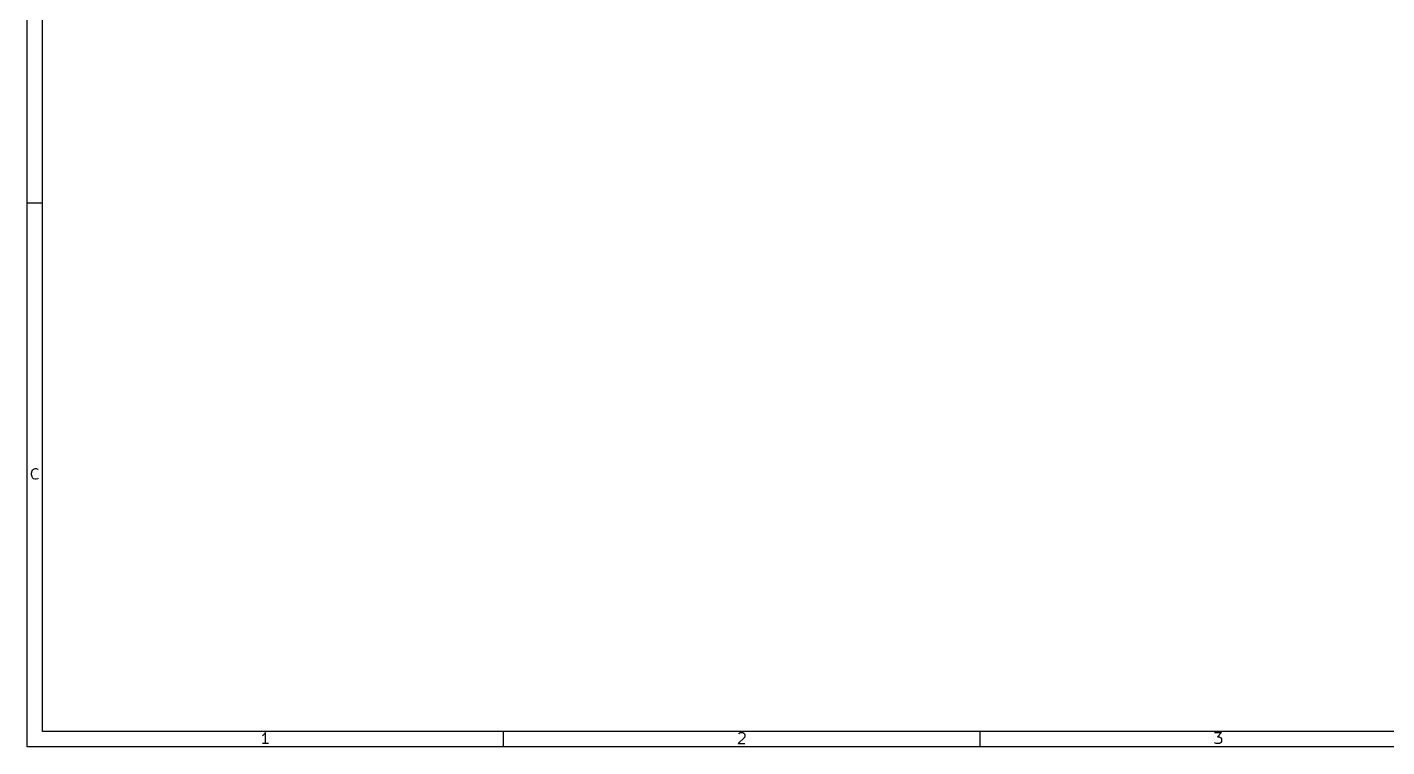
# Model space of a CAD drawing. Extents: x 4000 to 113000, y 4000 to 78670.
# Drawn here: x 4000 to 66210, y 4000 to 36923 of the extents above; entities that cross this region are included whole.
import ezdxf

# ---------------------------------------------------------------- set-up
doc = ezdxf.new("R2010")
doc.units = 0
doc.layers.add('BLACK', color=1, linetype='CONTINUOUS')

msp = doc.modelspace()

# ---------------------------------------------------------------- linework, layer by layer
at = {"layer": 'BLACK'}
for p, q in [((4000, 4000), (4000, 78670)), ((4700, 4700), (4700, 77970)), ((4000, 28890), (4700, 28890)), ((4200, 16520), (4220, 16620)), ((4200, 16450), (4200, 16520)), ((4220, 16360), (4200, 16450)), ((4220, 16620), (4240, 16670)), ((4240, 16310), (4220, 16360)), ((4240, 16670), (4290, 16710)), ((4290, 16260), (4240, 16310)), ((4290, 16710), (4360, 16740)), ((4360, 16240), (4290, 16260)), ((4360, 16740), (4410, 16740)), ((4410, 16240), (4360, 16240)), ((4410, 16740), (4480, 16710)), ((4480, 16260), (4410, 16240)), ((4480, 16710), (4500, 16690)), ((4500, 16290), (4480, 16260)), ((112300, 4700), (4700, 4700)), ((14800, 4530), (14760, 4500)), ((14850, 4580), (14800, 4530)), ((14900, 4650), (14850, 4580)), ((14900, 4150), (14900, 4650)), ((25800, 4000), (25800, 4700)), ((36820, 4430), (36530, 4150)), ((36560, 4600), (36580, 4620)), ((36580, 4620), (36630, 4650)), ((36630, 4650), (36750, 4650)), ((36750, 4650), (36790, 4620)), ((36790, 4620), (36820, 4600)), ((36820, 4600), (36840, 4550)), ((36840, 4500), (36820, 4430)), ((36840, 4550), (36840, 4500)), ((47600, 4000), (47600, 4700)), ((58330, 4650), (58640, 4650)), ((58640, 4650), (58470, 4460)), ((58470, 4460), (58550, 4460)), ((58550, 4460), (58590, 4430)), ((58590, 4430), (58620, 4410)), ((58620, 4410), (58640, 4360)), ((58640, 4360), (58640, 4240)), ((113000, 4000), (4000, 4000)), ((15040, 4150), (14760, 4150)), ((36530, 4150), (36840, 4150)), ((58360, 4170), (58330, 4200)), ((58400, 4150), (58360, 4170)), ((58550, 4150), (58400, 4150)), ((58590, 4170), (58550, 4150)), ((58620, 4200), (58590, 4170)), ((58640, 4240), (58620, 4200))]:
    msp.add_line(p, q, dxfattribs=at)

doc.saveas('drawing.dxf')
